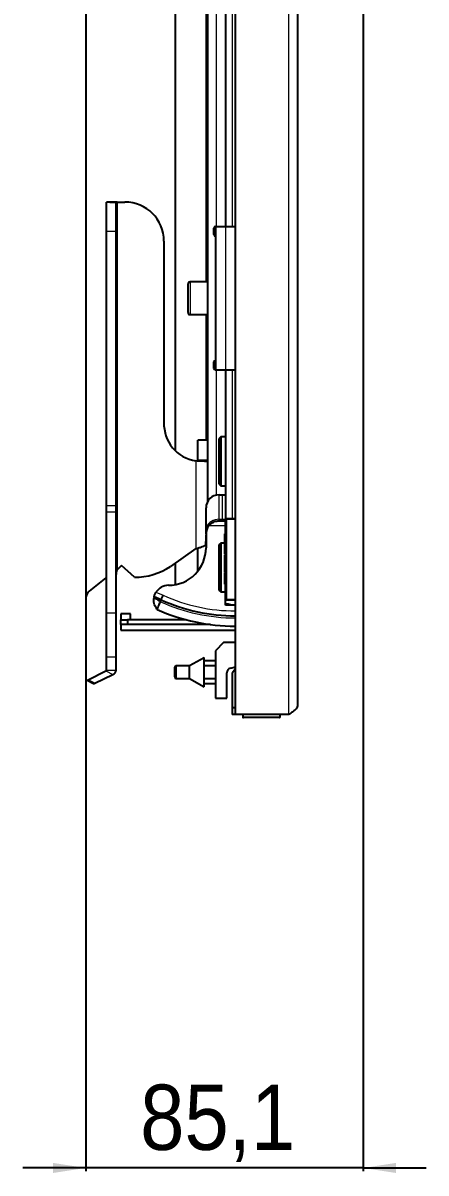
# Model space of a CAD drawing. Header units: millimetres. Extents: x -668 to 1488, y -492 to 1018.
# Drawn here: x 322.2 to 445.8, y -348.9 to 3.5 of the extents above; entities that cross this region are included whole.
import ezdxf

# ---------------------------------------------------------------- set-up
doc = ezdxf.new("R2010")
doc.units = ezdxf.units.MM
doc.linetypes.add('SLD-Сплошная', pattern=[0])
doc.layers.add('FORMAT', color=7, linetype='SLD-Сплошная')
doc.styles.add('SLDTEXTSTYLE0', font='GOTHICI.TTF', dxfattribs={"width": 0.913})
doc.styles.add('SLDTEXTSTYLE1', font='GOTHIC.TTF', dxfattribs={"width": 0.913})
doc.dimstyles.new('SLDDIMSTYLE1', dxfattribs={"dimtxt": 20, "dimasz": 10, "dimexe": 0, "dimexo": 0.0625, "dimgap": 5, "dimtad": 2, "dimdec": 1, "dimrnd": 1e-09, "dimzin": 12, "dimdsep": 46, "dimtxsty": 'SLDTEXTSTYLE0', "dimsah": 1, "dimcen": 0.09, "dimadec": 0, "dimazin": 3, "dimtfac": 1, "dimtmove": 0, "dimatfit": 0, "dimfxl": 0, "dimfrac": 2, "dimtolj": 1, "dimtzin": 12, "dimarcsym": 0})

# ---------------------------------------------------------------- blocks, each defined once
blk = doc.blocks.new('_D_5')
at = {"layer": 'FORMAT'}
for p, q in [((341.45, 711.08), (341.45, -348.34)), ((426.53, 192.15), (426.53, -348.34)), ((341.45, -347.34), (322.22, -347.34)), ((426.53, -347.34), (341.45, -347.34)), ((426.53, -347.34), (445.76, -347.34))]:
    blk.add_line(p, q, dxfattribs=at)
for points in [[(341.45, -347.34), (331.45, -345.8), (331.45, -348.88)], [(426.53, -347.34), (436.53, -348.88), (436.53, -345.8)]]:
    blk.add_solid(points, dxfattribs=at)
at = {"layer": 'FORMAT', "insert": (358.13, -321.8), "char_height": 20, "attachment_point": 1, "style": 'SLDTEXTSTYLE1'}
blk.add_mtext('85,1', dxfattribs=at)

msp = doc.modelspace()

# ---------------------------------------------------------------- linework, layer by layer
at = {"color": 7, "linetype": 'SLD-Сплошная', "lineweight": 25}
for p, q in [((387.32, -208.34), (387.32, 746.66)), ((406.32, 744.06), (406.32, -205.74)), ((378.82, 708.06), (378.82, -143.11)), ((368.82, 665.77), (368.82, -127.46)), ((384.32, 597.16), (384.32, -58.84)), ((350.83, -51.37), (347.83, -51.37)), ((347.83, -60.34), (347.83, -51.37)), ((348.8, -51.34), (350.92, -51.34)), ((350.83, -60.34), (350.83, -51.37)), ((351.13, -51.34), (350.92, -51.34)), ((351.13, -51.34), (353.43, -51.34)), ((380.77, -61.34), (380.77, -59.34)), ((381.27, -58.84), (381.27, -102.84)), ((381.27, -58.84), (384.27, -58.84)), ((384.27, -58.84), (387.32, -58.84)), ((347.83, -144.4), (347.83, -60.34)), ((350.83, -144.4), (350.83, -60.34)), ((365.43, -63.34), (365.43, -118.84)), ((372.82, -80.84), (372.82, -76.44)), ((378.82, -75.84), (373.42, -75.84)), ((372.82, -85.24), (372.82, -80.84)), ((373.42, -85.84), (378.82, -85.84)), ((380.77, -102.34), (380.77, -100.34)), ((384.27, -102.84), (381.27, -102.84)), ((387.32, -102.84), (384.27, -102.84)), ((384.32, -102.84), (384.32, -148.34)), ((378.82, -124.3), (375.82, -124.3)), ((375.82, -124.44), (375.82, -124.3)), ((375.82, -130.59), (375.82, -124.44)), ((382.82, -123.34), (382.32, -123.84)), ((382.32, -130.84), (382.32, -123.84)), ((384.32, -123.34), (382.82, -123.34)), ((382.82, -123.34), (382.82, -130.84)), ((378.82, -130.59), (375.82, -130.59)), ((382.32, -137.84), (382.32, -130.84)), ((382.82, -130.84), (382.82, -138.34)), ((382.32, -137.84), (382.82, -138.34)), ((382.82, -138.34), (384.32, -138.34)), ((347.83, -146.4), (347.83, -144.4)), ((350.83, -146.4), (350.83, -144.4)), ((382.32, -141.04), (382.35, -141.04)), ((382.32, -141.04), (382.32, -141.04)), ((382.35, -141.04), (383.31, -141.04)), ((383.31, -141.04), (384.32, -141.04)), ((347.83, -177.29), (347.83, -146.4)), ((350.83, -177.29), (350.83, -146.4)), ((378.32, -150.98), (378.32, -145.04)), ((378.32, -150.98), (378.32, -145.04)), ((378.32, -153.04), (378.32, -150.98)), ((382.32, -149.04), (384.32, -149.04)), ((384.32, -148.34), (384.62, -148.34)), ((384.32, -173.04), (384.32, -148.64)), ((384.62, -148.34), (385.27, -148.34)), ((385.27, -148.34), (386.32, -148.34)), ((386.32, -148.34), (387.32, -148.34)), ((378.22, -153.37), (378.32, -153.37)), ((378.22, -153.51), (378.32, -153.51)), ((378.22, -153.51), (378.22, -155.06)), ((378.32, -153.04), (378.32, -157.29)), ((384.12, -152.99), (384.32, -152.99)), ((384.12, -155.95), (384.12, -152.99)), ((375.22, -157.54), (367.46, -162.98)), ((375.82, -164.45), (375.82, -157.37)), ((378.21, -155.19), (378.22, -155.19)), ((378.22, -155.06), (378.32, -155.06)), ((378.22, -155.19), (378.32, -155.19)), ((378.22, -155.26), (378.32, -155.26)), ((378.22, -155.39), (378.32, -155.39)), ((378.22, -156.39), (378.22, -155.39)), ((378.22, -156.89), (378.22, -156.39)), ((378.22, -156.39), (378.32, -156.39)), ((378.22, -156.89), (378.32, -156.89)), ((382.82, -155.84), (382.32, -156.34)), ((382.32, -163.34), (382.32, -156.34)), ((384.12, -155.84), (382.82, -155.84)), ((382.82, -155.84), (382.82, -163.34)), ((384.12, -155.95), (384.32, -155.95)), ((384.12, -157.94), (384.12, -155.95)), ((384.12, -157.94), (384.32, -157.94)), ((384.12, -159.3), (384.12, -157.94)), ((368.82, -162.03), (368.82, -168.52)), ((384.09, -159.38), (384.32, -159.38)), ((384.12, -159.3), (384.32, -159.3)), ((384.12, -160.95), (384.12, -159.55)), ((384.12, -160.95), (384.32, -160.95)), ((384.12, -162), (384.12, -160.95)), ((384.12, -162), (384.32, -162)), ((384.12, -163.88), (384.12, -162)), ((352.43, -162.7), (351.13, -164.1)), ((356.37, -166.34), (352.43, -162.7)), ((382.32, -170.34), (382.32, -163.34)), ((382.82, -163.34), (382.82, -170.84)), ((384.12, -162.54), (384.09, -162.54)), ((384.12, -163.88), (384.32, -163.88)), ((384.12, -164.67), (384.12, -163.88)), ((384.12, -164.67), (384.32, -164.67)), ((347.66, -166.5), (342.54, -170.55)), ((384.12, -168.49), (384.32, -168.49)), ((364.59, -173.22), (362.42, -172.33)), ((382.32, -170.34), (382.82, -170.84)), ((382.82, -170.84), (384.32, -170.84)), ((341.45, -172.78), (341.45, -197.26)), ((384.32, -174.84), (384.32, -173.04)), ((385.07, -174.54), (384.32, -174.54)), ((387.32, -174.84), (384.32, -174.84)), ((387.32, -173.34), (384.62, -173.34)), ((386.11, -174.84), (385.07, -174.54)), ((347.83, -190.8), (347.83, -177.29)), ((350.83, -190.8), (350.83, -177.29)), ((355.22, -177.54), (352.22, -177.54)), ((352.22, -177.54), (352.22, -179.34)), ((352.22, -180.84), (352.22, -179.34)), ((352.22, -179.34), (354.22, -179.34)), ((354.22, -179.34), (354.22, -180.84)), ((372.19, -179.34), (354.22, -179.34)), ((355.22, -179.34), (355.22, -177.54)), ((352.22, -180.84), (352.22, -182.54)), ((354.22, -180.84), (352.22, -180.84)), ((352.22, -182.54), (387.32, -182.54)), ((379.71, -180.84), (354.22, -180.84)), ((383.72, -186.34), (381.22, -188.84)), ((387.32, -186.34), (383.72, -186.34)), ((381.22, -188.84), (381.22, -203.34)), ((347.83, -194.81), (347.83, -190.8)), ((350.83, -194.81), (350.83, -190.8)), ((369.22, -193.38), (373.22, -193.38)), ((373.22, -193.38), (377.72, -190.88)), ((373.22, -197.39), (373.22, -193.38)), ((377.72, -193.44), (377.72, -190.88)), ((377.72, -191.88), (381.22, -191.88)), ((377.72, -193.38), (381.22, -193.38)), ((377.72, -197.32), (377.72, -193.44)), ((385.81, -194.17), (387.32, -193.74)), ((342.16, -197.77), (347.66, -195.02)), ((344.28, -198.83), (349.78, -196.09)), ((368.72, -196.89), (368.72, -193.88)), ((377.72, -199.88), (377.72, -197.32)), ((384.72, -203.34), (384.72, -195.62)), ((387.32, -194.37), (386.32, -195.7)), ((386.32, -195.7), (386.32, -206.34)), ((341.71, -197.8), (343.83, -198.86)), ((369.22, -197.39), (373.22, -197.39)), ((373.22, -197.39), (377.72, -199.88)), ((377.72, -197.38), (381.22, -197.38)), ((377.72, -198.88), (381.22, -198.88)), ((381.22, -203.34), (384.72, -203.34)), ((386.32, -206.34), (386.32, -208.34)), ((387.32, -206.34), (386.32, -206.34)), ((387.32, -208.34), (386.32, -208.34)), ((403.72, -208.34), (387.32, -208.34)), ((389.57, -208.34), (389.57, -209.09)), ((390.71, -209.34), (389.82, -209.34)), ((400.82, -209.34), (390.71, -209.34)), ((401.07, -209.09), (401.07, -208.34))]:
    msp.add_line(p, q, dxfattribs=at)
at = {"color": 7, "linetype": 'SLD-Сплошная', "lineweight": 18}
for p, q in [((403.72, -208.34), (403.72, 746.66)), ((378.22, 614.16), (378.22, -75.84)), ((381.42, 597.16), (381.42, -58.84)), ((386.32, 597.16), (386.32, -58.84)), ((351.13, -51.34), (351.13, -164.1)), ((384.27, -58.84), (384.27, -102.84)), ((350.83, -60.34), (347.83, -60.34)), ((373.42, -75.84), (373.42, -80.84)), ((373.42, -80.84), (373.42, -85.84)), ((378.22, -85.84), (378.22, -124.3)), ((381.42, -102.84), (381.42, -141.15)), ((386.32, -102.84), (386.32, -148.34)), ((378.82, -124.44), (375.82, -124.44)), ((375.22, -130.7), (375.22, -157.54)), ((350.83, -144.4), (347.83, -144.4)), ((382.35, -148.54), (382.35, -141.04)), ((383.31, -141.04), (383.31, -148.54)), ((350.83, -146.4), (347.83, -146.4)), ((378.32, -145.04), (378.32, -145.04)), ((384.32, -150.54), (379.2, -150.54)), ((382.32, -149.04), (382.32, -148.54)), ((382.32, -148.54), (382.35, -148.54)), ((382.35, -149.04), (382.35, -148.54)), ((382.35, -148.54), (383.31, -148.54)), ((383.31, -148.54), (384.34, -148.54)), ((384.32, -148.64), (384.62, -148.64)), ((384.62, -148.34), (384.62, -148.64)), ((384.62, -148.64), (384.62, -173.04)), ((387.32, -148.64), (384.62, -148.64)), ((347.66, -166.5), (347.66, -195.02)), ((384.12, -167.25), (384.32, -167.25)), ((362.98, -170.94), (365.18, -171.85)), ((384.32, -173.04), (384.62, -173.04)), ((384.62, -173.04), (384.62, -173.34)), ((384.62, -173.04), (387.32, -173.04)), ((350.83, -177.29), (347.83, -177.29)), ((350.83, -190.8), (347.83, -190.8)), ((369.22, -193.38), (369.22, -197.39)), ((347.66, -195.02), (349.78, -196.09)), ((347.83, -194.81), (350.83, -194.81)), ((344.28, -198.83), (342.16, -197.77)), ((389.57, -209.09), (390.5, -209.09)), ((390.5, -209.09), (401.07, -209.09))]:
    msp.add_line(p, q, dxfattribs=at)
at = {"color": 7, "linetype": 'SLD-Сплошная', "lineweight": 25, "flags": 128}
msp.add_lwpolyline([(341.45, -197.26), (341.47, -197.42), (341.51, -197.57), (341.57, -197.68), (341.66, -197.77), (341.77, -197.82), (341.89, -197.84), (342.02, -197.83), (342.16, -197.77)], dxfattribs=at)
at = {"color": 7, "linetype": 'SLD-Сплошная', "lineweight": 25}
for centre, radius, start, end in [((353.43, -63.34), 12, 0, 90), ((381.27, -59.34), 0.5, 90, 180), ((381.27, -61.34), 0.5, 180, 270), ((373.42, -76.44), 0.6, 90, 180), ((373.42, -85.24), 0.6, 180, 270), ((381.27, -100.34), 0.5, 90, 180), ((381.27, -102.34), 0.5, 180, 270), ((377, -119.26), 11.58, 177.9311, 261.1412), ((382.32, -145.04), 4, 90, 180), ((382.32, -145.04), 4, 90, 180), ((382.32, -153.04), 4, 141.3178, 180), ((384.62, -148.64), 0.3, 90, 180), ((366.82, -157.29), 11.5, 270, 0), ((356.37, -146.34), 20, 270, 303.6901), ((366.82, -173.29), 4.5, 90, 148.4318), ((344.46, -172.87), 3.01, 129.6711, 178.3127), ((387.32, -123.14), 58.2, 245.7035, 270), ((387.32, -123.14), 55, 245.5859, 270), ((384.62, -173.04), 0.3, 180, 270), ((369.22, -193.88), 0.5, 90, 180), ((347.57, -194.77), 0.266, 289.1377, 351.5838), ((349.26, -194.58), 1.59, 289.1377, 351.5838), ((369.22, -196.89), 0.5, 180, 270), ((386.22, -195.62), 1.5, 106, 180), ((344.03, -198.41), 0.489, 246.382, 300.8858), ((389.82, -209.09), 0.25, 180, 270), ((400.82, -209.09), 0.25, 270, 0)]:
    msp.add_arc(centre, radius, start, end, dxfattribs=at)
at = {"color": 7, "linetype": 'SLD-Сплошная', "lineweight": 18}
for centre, radius, start, end in [((382.32, -153.04), 4.5, 90, 152.7195), ((382.82, -148.55), 0.491, 271.1559, 1.111), ((387.32, -123.14), 53.5, 245.559, 270), ((387.32, -123.14), 55.65, 245.6084, 270)]:
    msp.add_arc(centre, radius, start, end, dxfattribs=at)
at = {"color": 7, "linetype": 'SLD-Сплошная', "lineweight": 25}
for points in [[(348.8, -51.34), (348.66, -51.34), (348.37, -51.35), (348.07, -51.36), (347.87, -51.36), (347.85, -51.37), (347.83, -51.37)], [(350.92, -51.34), (350.91, -51.34), (350.88, -51.35), (350.86, -51.36), (350.84, -51.36), (350.84, -51.37), (350.83, -51.37)], [(378.52, -130.84), (378.36, -130.83), (378.03, -130.81), (377.22, -130.77), (376.27, -130.74), (375.57, -130.71), (375.22, -130.7)], [(378.82, -130.59), (378.81, -130.63), (378.78, -130.72), (378.61, -130.8), (378.52, -130.84)], [(350.83, -165.63), (350.85, -165.38), (350.89, -164.87), (351.05, -164.36), (351.13, -164.1)], [(347.66, -166.5), (347.69, -166.48), (347.74, -166.43), (347.79, -166.35), (347.83, -166.27), (347.83, -166.22), (347.83, -166.19)]]:
    msp.add_open_spline(points, degree=3, dxfattribs=at)
for points, knots in [([(378.32, -152.97), (378.32, -152.97), (378.32, -152.97), (378.32, -152.97), (378.32, -152.95), (378.32, -152.87), (378.32, -152.53), (378.32, -151.9), (378.32, -151.31), (378.32, -150.98)], [0, 0, 0, 0, 0.00167, 0.003889, 0.009531, 0.034361, 0.132751, 0.526214, 1, 1, 1, 1]), ([(379.2, -150.54), (379.37, -150.35), (379.79, -149.88), (380.74, -149.3), (381.63, -149.07), (382.2, -149.04), (382.32, -149.04), (382.32, -149.04)], [0, 0, 0, 0, 0.19414, 0.485275, 0.898779, 0.996769, 1, 1, 1, 1]), ([(378.22, -153.37), (378.22, -153.37), (378.22, -153.37), (378.22, -153.41), (378.22, -153.46), (378.22, -153.49), (378.22, -153.51)], [0, 0, 0, 0, 0.280836, 0.55925, 0.779182, 1, 1, 1, 1]), ([(375.22, -157.54), (375.57, -157.44), (376.27, -157.24), (377.21, -156.94), (377.89, -156.7), (378.14, -156.55), (378.22, -156.51)], [0, 0, 0, 0, 0.29008, 0.580161, 0.870241, 1, 1, 1, 1]), ([(378.22, -155.06), (378.22, -155.08), (378.22, -155.12), (378.22, -155.17), (378.22, -155.19), (378.22, -155.19), (378.22, -155.19)], [0, 0, 0, 0, 0.280953, 0.559391, 0.779073, 1, 1, 1, 1]), ([(378.22, -155.13), (378.22, -155.15), (378.22, -155.2), (378.22, -155.26), (378.22, -155.26), (378.22, -155.26)], [0, 0, 0, 0, 0.280801, 0.559621, 1, 1, 1, 1]), ([(384.12, -167.25), (384.12, -166.87), (384.12, -166.18), (384.12, -165.32), (384.12, -164.87), (384.12, -164.85)], [0, 0, 0, 0, 0.522436, 0.975646, 1, 1, 1, 1]), ([(384.12, -168.49), (384.12, -168.3), (384.12, -167.96), (384.12, -167.47), (384.12, -167.25)], [0, 0, 0, 0, 0.5368, 1, 1, 1, 1]), ([(363.36, -176.18), (363.34, -176.15), (363.26, -176.06), (362.8, -175.41), (362.28, -174.22), (362.35, -173.05), (362.38, -172.57)], [0, 0, 0, 0, 0.101651, 0.345128, 0.729048, 1, 1, 1, 1]), ([(362.42, -172.33), (362.41, -172.38), (362.4, -172.45), (362.38, -172.55), (362.38, -172.57)], [0, 0, 0, 0, 0.789403, 1, 1, 1, 1]), ([(364.34, -173.82), (364.34, -173.82), (364.34, -173.82), (364.34, -173.8), (364.32, -173.77), (364.2, -173.68), (363.71, -173.35), (363.07, -172.98), (362.53, -172.66), (362.38, -172.57)], [0, 0, 0, 0, 0.003748, 0.008698, 0.018275, 0.054741, 0.199177, 0.774578, 1, 1, 1, 1]), ([(362.42, -172.33), (362.43, -172.31), (362.43, -172.28), (362.5, -172.03), (362.61, -171.67), (362.78, -171.28), (362.93, -171.04), (362.98, -170.94)], [0, 0, 0, 0, 0.2129003, 0.4257071, 0.6406126, 0.8533821, 1, 1, 1, 1]), ([(364.59, -173.22), (364.59, -173.21), (364.61, -173.18), (364.71, -172.94), (364.86, -172.59), (365.02, -172.22), (365.13, -171.96), (365.18, -171.86), (365.18, -171.85)], [0, 0, 0, 0, 0.214635, 0.429269, 0.643917, 0.858595, 0.982146, 1, 1, 1, 1]), ([(363.36, -176.18), (363.38, -176.13), (363.42, -176.04), (363.66, -175.47), (363.98, -174.68), (364.24, -174.05), (364.34, -173.82)], [0, 0, 0, 0, 0.237351, 0.529954, 0.830331, 1, 1, 1, 1]), ([(406.32, -205.74), (406.29, -205.93), (406.23, -206.33), (405.7, -206.95), (404.83, -207.64), (404.1, -208.1), (403.72, -208.34)], [0, 0, 0, 0, 0.2113527, 0.4661677, 0.7210903, 1, 1, 1, 1])]:
    msp.add_open_spline(points, degree=3, knots=knots, dxfattribs=at)

# ---------------------------------------------------------------- dimensions: what is measured, and where the dimension line sits
at = {"layer": 'FORMAT'}
dim = msp.add_linear_dim(base=(341.45, -347.34), p1=(426.53, 192.16), p2=(341.45, 711.09), dimstyle='SLDDIMSTYLE1', dxfattribs=at)
dim.commit()
dim.dimension.update_dxf_attribs({"geometry": '_D_5', "text_midpoint": (383.99, -347.34), "dimtype": 160})

doc.saveas('drawing.dxf')
